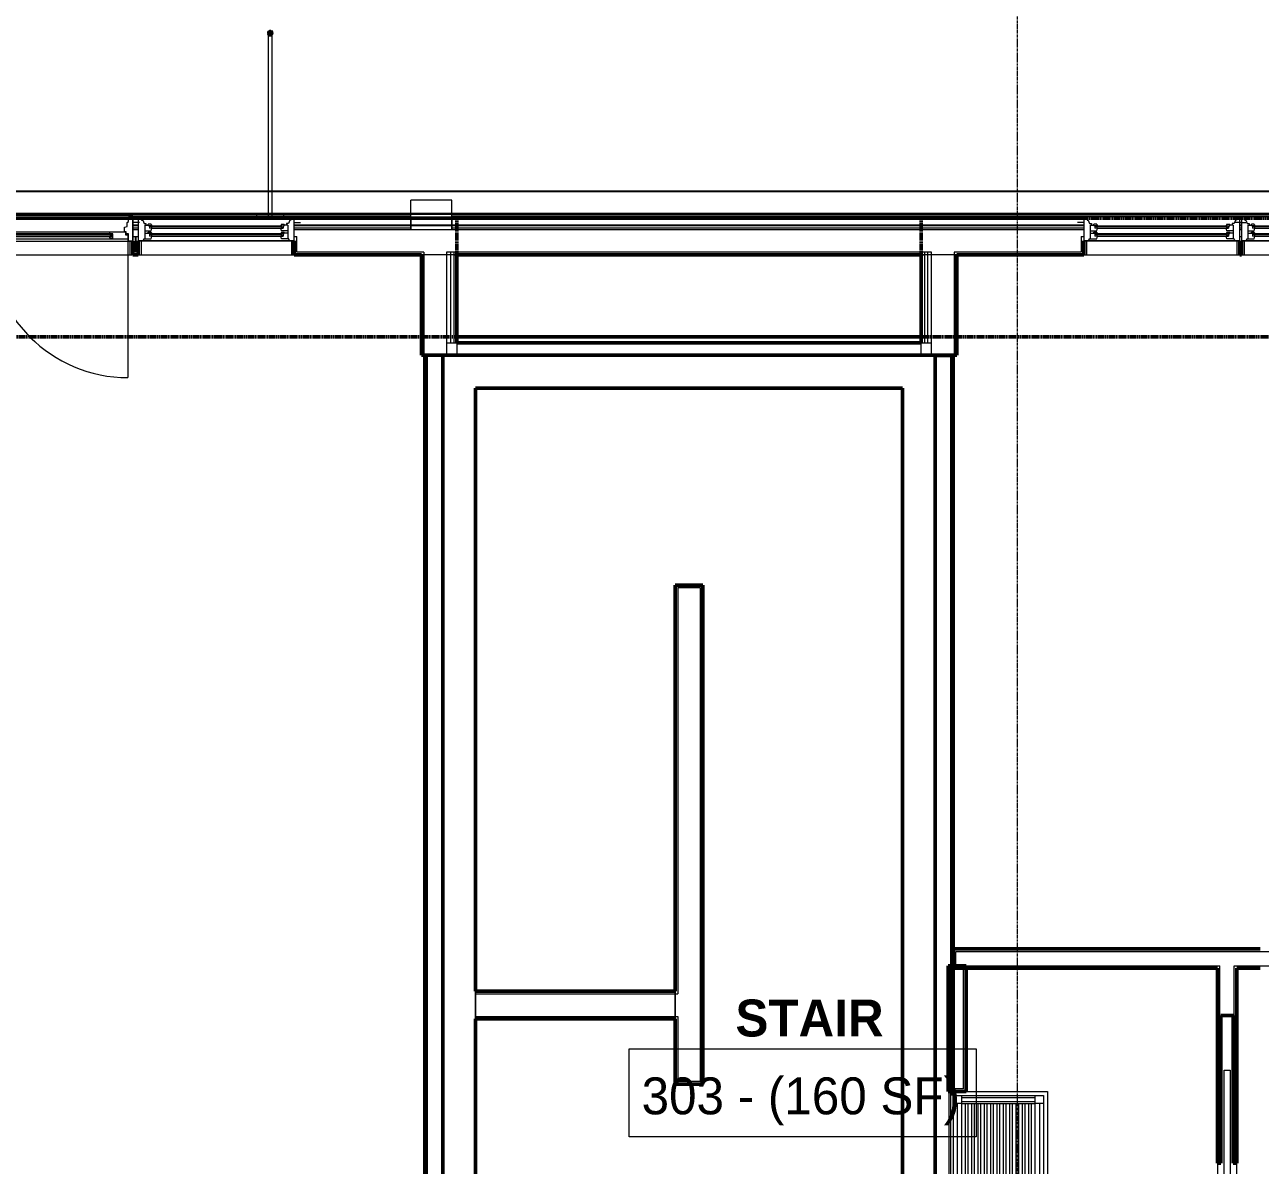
# Model space of a CAD drawing. Header units: inches. Extents: x -4218 to -1830, y 9767 to 12426.
# Drawn here: x -2742.2 to -2441.1, y 11887.8 to 12165.8 of the extents above; entities that cross this region are included whole.
import ezdxf

# ---------------------------------------------------------------- set-up
doc = ezdxf.new("R2010")
doc.units = ezdxf.units.IN
doc.header["$MEASUREMENT"] = 0
doc.linetypes.add('Dash 1_16_', pattern=[0.125, 0.0625, -0.0625])
doc.linetypes.add('Grid Line 1_2_', pattern=[0.875, 0.5, -0.125, 0.125, -0.125])
for name, color, linetype, lineweight in [('0-1', 7, 'Continuous', 5), ('0-2', 10, 'Continuous', 9), ('A-AREA-IDEN', 2, 'Continuous', 9), ('A-DOOR-2', 50, 'Continuous', 20), ('A-DOOR-5', 31, 'Continuous', 9), ('A-DOOR-6', 31, 'Continuous', 20), ('A-DOOR-FRAM', 31, 'Continuous', 9), ('A-DOOR-FRAM-4', 31, 'Continuous', 20), ('A-DOOR-GLAZ', 31, 'Continuous', 9), ('A-GENM', 5, 'Continuous', 9), ('A-GLAZ-1', 151, 'Continuous', 9), ('A-GLAZ-2', 151, 'Continuous', 20), ('A-WALL', 113, 'Continuous', 13), ('A-WALL-1', 7, 'Continuous', 50), ('A-WALL-2', 250, 'Continuous', 13), ('A-WALL-3', 10, 'Continuous', 9), ('A-WALL-4', 252, 'Continuous', 9), ('A-WALL-5', 253, 'Continuous', 9), ('A-WALL-6', 254, 'Continuous', 9), ('A-WALL-7', 113, 'Continuous', 9), ('A-WALL-8', 113, 'Continuous', 50), ('C-PROP-LINE-1', 91, 'Dash 1_16_', 50), ('I-WALL-1', 7, 'Continuous', 50), ('I-WALL-3', 252, 'Continuous', 9), ('I-WALL-4', 253, 'Continuous', 9), ('Q-CASE-1', 253, 'Continuous', 9), ('Q-CASE-2', 252, 'Continuous', 9), ('Q-CASE-3', 10, 'Continuous', 9), ('S-GRID-1', 1, 'Grid Line 1_2_', 9)]:
    doc.layers.add(name, color=color, linetype=linetype, lineweight=lineweight)
doc.styles.add('Century Gothic', font='ufonts.com_century-gothic.ttf', dxfattribs={"height": 9})
doc.styles.add('Century Gothic_B', font='GOTHICB.TTF', dxfattribs={"height": 9})

# ---------------------------------------------------------------- blocks, each defined once
blk = doc.blocks.new('POCKET - FLUSH - 2-10 x 6-8-2882530-BACKGROUND - RCP - 3RD FLOOR')
at = {"layer": 'A-DOOR-2'}
for p, q in [((-39.67, -0.75), (-39.67, 0.75)), ((-39.67, 0.75), (-5.67, 0.75)), ((-5.67, 0.75), (-5.67, -0.75)), ((-5.67, -0.75), (-39.67, -0.75))]:
    blk.add_line(p, q, dxfattribs=at)
blk = doc.blocks.new('Bath Vanity - Bath Vanity 72_-2551085-BACKGROUND - RCP - 3RD FLOOR')
at = {"layer": 'Q-CASE-1'}
blk.add_line((36.74, 0), (36.74, -1), dxfattribs=at)
at = {"layer": 'Q-CASE-2'}
for p, q in [((-35.26, -1), (-35.26, 0)), ((-35.26, 0), (36.74, 0)), ((36.74, -1), (36.74, -4.13))]:
    blk.add_line(p, q, dxfattribs=at)
at = {"layer": 'Q-CASE-3'}
for p, q in [((-35.26, -24), (-35.26, -1)), ((-34.26, -3), (-34.26, -1)), ((-34.26, -1), (-32.26, -1)), ((-34.26, -3), (-34.26, -21)), ((-32.26, -3), (-34.26, -3)), ((-33.76, -3), (-33.76, -21)), ((-32.76, -3), (-32.76, -21)), ((33.74, -1), (-32.26, -1)), ((-32.26, -1), (-32.26, -3)), ((33.74, -2), (-32.26, -2)), ((33.74, -3), (-32.26, -3)), ((-32.26, -3), (-32.26, -21)), ((33.74, -3), (33.74, -1)), ((33.74, -1), (35.74, -1)), ((33.74, -3), (33.74, -21)), ((35.74, -3), (33.74, -3)), ((34.24, -3), (34.24, -21)), ((35.24, -3), (35.24, -21)), ((35.74, -1), (35.74, -3)), ((35.74, -3), (35.74, -21)), ((-32.26, -4), (33.74, -4)), ((33.74, -4.55), (-32.26, -4.55)), ((-32.26, -5.55), (33.74, -5.55)), ((36.74, -4.13), (36.74, -24)), ((33.74, -6.09), (-32.26, -6.09)), ((-32.26, -7.09), (33.74, -7.09)), ((33.74, -7.64), (-32.26, -7.64)), ((-32.26, -8.64), (33.74, -8.64)), ((33.74, -9.18), (-32.26, -9.18)), ((-32.26, -10.18), (33.74, -10.18)), ((33.74, -10.73), (-32.26, -10.73)), ((-32.26, -11.73), (33.74, -11.73)), ((33.74, -12.27), (-32.26, -12.27)), ((-32.26, -13.27), (33.74, -13.27)), ((33.74, -13.82), (-32.26, -13.82)), ((-32.26, -14.82), (33.74, -14.82)), ((33.74, -15.36), (-32.26, -15.36)), ((-32.26, -16.36), (33.74, -16.36)), ((33.74, -16.91), (-32.26, -16.91)), ((-32.26, -17.91), (33.74, -17.91)), ((-34.26, -23), (-34.26, -21)), ((-34.26, -21), (-32.26, -21)), ((33.74, -18.45), (-32.26, -18.45)), ((-32.26, -19.45), (33.74, -19.45)), ((33.74, -20), (-32.26, -20)), ((-32.26, -21), (33.74, -21)), ((-32.26, -21), (-32.26, -23)), ((33.74, -23), (33.74, -21)), ((33.74, -21), (35.74, -21)), ((35.74, -21), (35.74, -23)), ((36.74, -24), (-35.26, -24)), ((-32.26, -23), (-34.26, -23)), ((33.74, -22), (-32.26, -22)), ((33.74, -23), (-32.26, -23)), ((35.74, -23), (33.74, -23))]:
    blk.add_line(p, q, dxfattribs=at)
blk = doc.blocks.new('CTR - 1st Phase - Unit Layouts_rvt-1-BACKGROUND - RCP - 3RD FLOOR')
at = {"layer": 'A-WALL-1'}
for p, q in [((-2515.95, 11939.9), (-2515.95, 11940.52)), ((-2515.95, 11940.52), (-2508.87, 11940.52)), ((-2515.95, 11936.4), (-2515.95, 11939.9)), ((-2508.87, 11940.52), (-2441.12, 11940.52)), ((-2517.2, 11905.77), (-2517.2, 11936.4)), ((-2517.2, 11936.4), (-2516.95, 11936.4)), ((-2516.95, 11936.4), (-2513.45, 11936.4)), ((-2515.95, 11935.77), (-2515.95, 11936.4)), ((-2508.87, 11935.77), (-2515.95, 11935.77)), ((-2513.45, 11936.4), (-2512.82, 11936.4)), ((-2512.82, 11936.4), (-2512.82, 11905.77)), ((-2451.57, 11935.77), (-2508.87, 11935.77)), ((-2451.57, 11888.26), (-2451.57, 11935.77)), ((-2446.82, 11935.77), (-2446.82, 11888.26)), ((-2441.12, 11935.77), (-2446.82, 11935.77)), ((-2447.7, 11924.26), (-2450.7, 11924.26)), ((-2450.7, 11924.26), (-2450.7, 11888.26)), ((-2447.7, 11888.26), (-2447.7, 11924.26)), ((-2516.95, 11905.77), (-2517.2, 11905.77)), ((-2513.45, 11905.77), (-2516.95, 11905.77)), ((-2512.82, 11905.77), (-2513.45, 11905.77)), ((-2450.7, 11888.26), (-2451.57, 11888.26)), ((-2446.82, 11888.26), (-2447.7, 11888.26))]:
    blk.add_line(p, q, dxfattribs=at)
at = {"layer": 'A-WALL-2'}
for p, q in [((-2515.32, 11936.4), (-2515.32, 11939.9)), ((-2515.32, 11939.9), (-2508.87, 11939.9)), ((-2508.87, 11939.9), (-2438.12, 11939.9)), ((-2516.95, 11936.4), (-2516.95, 11935.77)), ((-2516.95, 11935.77), (-2516.95, 11936.4)), ((-2516.95, 11935.77), (-2513.45, 11935.77)), ((-2516.95, 11906.4), (-2516.95, 11935.77)), ((-2515.32, 11936.4), (-2508.87, 11936.4)), ((-2513.45, 11906.4), (-2513.45, 11935.77)), ((-2508.87, 11936.4), (-2450.95, 11936.4)), ((-2450.95, 11935.77), (-2450.95, 11936.4)), ((-2450.95, 11888.26), (-2450.95, 11935.77)), ((-2447.45, 11935.77), (-2447.45, 11936.4)), ((-2447.45, 11936.4), (-2438.12, 11936.4)), ((-2447.45, 11888.26), (-2447.45, 11935.77)), ((-2516.95, 11906.4), (-2516.95, 11905.77)), ((-2513.45, 11906.4), (-2516.95, 11906.4)), ((-2516.95, 11905.77), (-2516.95, 11906.4))]:
    blk.add_line(p, q, dxfattribs=at)
at = {"layer": 'A-WALL-3'}
for p, q in [((-2451.57, 11888.26), (-2451.57, 11854.26)), ((-2446.82, 11854.26), (-2446.82, 11888.26))]:
    blk.add_line(p, q, dxfattribs=at)
at = {"layer": 'A-WALL-4'}
for p, q in [((-2450.7, 11924.26), (-2447.7, 11924.26)), ((-2450.7, 11888.26), (-2450.7, 11924.26)), ((-2447.7, 11924.26), (-2447.7, 11888.26)), ((-2451.57, 11888.26), (-2450.7, 11888.26)), ((-2447.7, 11888.26), (-2446.82, 11888.26))]:
    blk.add_line(p, q, dxfattribs=at)
at = {"layer": '0-2'}
for name, p, rotation in [('POCKET - FLUSH - 2-10 x 6-8-2882530-BACKGROUND - RCP - 3RD FLOOR', (-2449.2, 11871.26), 269.9999999999882), ('Bath Vanity - Bath Vanity 72_-2551085-BACKGROUND - RCP - 3RD FLOOR', (-2516.95, 11869.04), 90.0000000000076)]:
    blk.add_blockref(name, p, dxfattribs=dict(at, rotation=rotation))
blk = doc.blocks.new('CTR - 1st Phase - Common Walls_rvt-1-BACKGROUND - RCP - 3RD FLOOR')
at = {"layer": 'A-WALL-1'}
for p, q in [((-2644.7, 11837.19), (-2644.7, 12085.19)), ((-2644.7, 12085.19), (-2640.32, 12085.19)), ((-2640.32, 12085.19), (-2640.32, 11837.19)), ((-2520.32, 11837.19), (-2520.32, 12085.15)), ((-2520.32, 12085.15), (-2515.95, 12085.15)), ((-2515.95, 12085.15), (-2515.95, 11904.77))]:
    blk.add_line(p, q, dxfattribs=at)
at = {"layer": 'A-WALL-2'}
for p, q in [((-2644.07, 11837.19), (-2644.07, 12085.19)), ((-2640.57, 11837.19), (-2640.57, 12085.19)), ((-2520.07, 12085.15), (-2520.07, 11837.19)), ((-2516.57, 12085.15), (-2516.57, 11837.19))]:
    blk.add_line(p, q, dxfattribs=at)
blk = doc.blocks.new('top of stairs parapet wall1 - top of stairs parapet wall-2378403-BACKGROUND - RCP - 3RD FLOOR')
at = {"layer": 'Q-CASE-1'}
for p, q in [((-2632.32, 10161.84), (-2632.32, 10168.59)), ((-2583.7, 10168.59), (-2583.7, 10161.84))]:
    blk.add_line(p, q, dxfattribs=at)
at = {"layer": 'Q-CASE-2'}
for p, q in [((-2632.32, 10168.59), (-2583.7, 10168.59)), ((-2583.7, 10161.84), (-2632.32, 10161.84))]:
    blk.add_line(p, q, dxfattribs=at)
blk = doc.blocks.new('CTR - 1st Phase -Stairs _ Elevators_rvt-1-BACKGROUND - RCP - 3RD FLOOR')
at = {"layer": 'A-WALL-1'}
for p, q in [((-2640.32, 11845.19), (-2640.32, 12085.19)), ((-2640.32, 12085.19), (-2632.32, 12085.19)), ((-2632.32, 12085.19), (-2520.32, 12085.19)), ((-2520.32, 12085.19), (-2520.32, 12077.19)), ((-2528.32, 12077.19), (-2632.32, 12077.19)), ((-2632.32, 12077.19), (-2632.32, 11930.19)), ((-2528.32, 11845.19), (-2528.32, 12077.19)), ((-2520.32, 12077.19), (-2520.32, 11845.19)), ((-2632.32, 11923.44), (-2632.32, 11845.19))]:
    blk.add_line(p, q, dxfattribs=at)
at = {"layer": 'A-WALL-2'}
for p, q in [((-2583.07, 12028.56), (-2583.07, 11929.56)), ((-2583.07, 12028.56), (-2577.57, 12028.56)), ((-2577.57, 12028.56), (-2577.57, 11908.19)), ((-2632.32, 11929.56), (-2632.32, 11930.19)), ((-2632.32, 11924.06), (-2632.32, 11929.56)), ((-2632.32, 11929.56), (-2583.7, 11929.56)), ((-2583.7, 11929.56), (-2583.07, 11929.56)), ((-2632.32, 11923.44), (-2632.32, 11924.06)), ((-2632.32, 11924.06), (-2583.7, 11924.06)), ((-2583.7, 11924.06), (-2583.07, 11924.06)), ((-2583.07, 11924.06), (-2583.07, 11908.19)), ((-2577.57, 11908.19), (-2583.07, 11908.19))]:
    blk.add_line(p, q, dxfattribs=at)
at = {"layer": 'A-WALL-4'}
for p, q in [((-2528.32, 12077.19), (-2632.32, 12077.19)), ((-2632.32, 12077.19), (-2632.32, 12053.19)), ((-2528.32, 11845.19), (-2528.32, 12077.19)), ((-2632.32, 11997.19), (-2632.32, 11930.19)), ((-2632.32, 11923.44), (-2632.32, 11845.19))]:
    blk.add_line(p, q, dxfattribs=at)
at = {"layer": 'A-WALL-5'}
for p, q in [((-2640.32, 11845.19), (-2640.32, 12085.19)), ((-2632.32, 12085.19), (-2640.32, 12085.19)), ((-2632.32, 12085.19), (-2520.32, 12085.19)), ((-2520.32, 12085.15), (-2520.32, 12077.19)), ((-2520.32, 12077.19), (-2520.32, 11845.19)), ((-2632.32, 12053.19), (-2632.32, 11997.19))]:
    blk.add_line(p, q, dxfattribs=at)
at = {"layer": 'A-WALL-6'}
blk.add_line((-2632.32, 11930.19), (-2632.32, 11923.44), dxfattribs=at)
at = {"layer": 'I-WALL-1'}
for p, q in [((-2583.7, 11930.19), (-2583.7, 12029.19)), ((-2583.7, 12029.19), (-2583.07, 12029.19)), ((-2583.07, 12029.19), (-2577.57, 12029.19)), ((-2577.57, 12029.19), (-2576.95, 12029.19)), ((-2576.95, 12029.19), (-2576.95, 11907.56)), ((-2632.32, 11930.19), (-2583.7, 11930.19)), ((-2583.7, 11923.44), (-2632.32, 11923.44)), ((-2583.7, 11907.56), (-2583.7, 11923.44)), ((-2583.07, 11907.56), (-2583.7, 11907.56)), ((-2577.57, 11907.56), (-2583.07, 11907.56)), ((-2576.95, 11907.56), (-2577.57, 11907.56))]:
    blk.add_line(p, q, dxfattribs=at)
at = {"layer": 'I-WALL-3'}
for p, q in [((-2632.32, 11930.19), (-2583.7, 11930.19)), ((-2583.7, 11923.44), (-2632.32, 11923.44))]:
    blk.add_line(p, q, dxfattribs=at)
at = {"layer": 'I-WALL-4'}
for p, q in [((-2632.32, 11930.19), (-2632.32, 11923.44)), ((-2583.7, 11923.44), (-2583.7, 11930.19))]:
    blk.add_line(p, q, dxfattribs=at)
at = {"layer": '0-2'}
blk.add_blockref('top of stairs parapet wall1 - top of stairs parapet wall-2378403-BACKGROUND - RCP - 3RD FLOOR', (0, 1761.6), dxfattribs=at)
blk = doc.blocks.new('Basic Wall _ EXT - FIBER CEMENT - LARGE - ___-2162455-BACKGROUND - RCP - 3RD FLOOR')
at = {"layer": 'A-WALL-7'}
for p, q in [((-2177.12, 12119.5), (-3861.63, 12119.5)), ((-2177.12, 12119.5), (-3861.63, 12119.5)), ((-2177.12, 12119.48), (-3861.62, 12119.48)), ((-2177.12, 12119.46), (-3861.6, 12119.46)), ((-2177.12, 12119.46), (-3861.6, 12119.46)), ((-2177.12, 12119.46), (-3861.59, 12119.46)), ((-3738.82, 12119.8), (-2067.55, 12119.8)), ((-2715.86, 12116.84), (-2714.54, 12116.84)), ((-2714.54, 12116.84), (-2715.86, 12116.84)), ((-2714.54, 12116.87), (-2715.83, 12116.87)), ((-2714.54, 12116.87), (-2715.83, 12116.87)), ((-2484.14, 12116.87), (-2676.51, 12116.87)), ((-2484.14, 12116.87), (-2676.51, 12116.87)), ((-2676.51, 12116.84), (-2484.14, 12116.84)), ((-2484.14, 12116.84), (-2676.51, 12116.84)), ((-2446.11, 12116.84), (-2445.74, 12116.84)), ((-2445.74, 12116.84), (-2446.11, 12116.84)), ((-2445.74, 12116.87), (-2446.1, 12116.87)), ((-2445.74, 12116.87), (-2446.1, 12116.87))]:
    blk.add_line(p, q, dxfattribs=at)
blk = doc.blocks.new('Basic Wall _ EXT - FIBER CEMENT - SMALL - ___-2145929-BACKGROUND - RCP - 3RD FLOOR')
at = {"layer": 'A-WALL-7'}
for p, q in [((-2682.76, 12125.15), (-2785.5, 12125.15)), ((-2682.76, 12125.15), (-2785.5, 12125.15)), ((-2785.5, 12125.07), (-2682.76, 12125.07)), ((-2682.76, 12125.07), (-2785.5, 12125.07)), ((-2682.65, 12125.15), (-2682.7, 12125.15)), ((-2682.65, 12125.15), (-2682.7, 12125.15)), ((-2682.7, 12125.07), (-2682.65, 12125.07)), ((-2682.65, 12125.07), (-2682.7, 12125.07)), ((-2682.57, 12125.15), (-2682.64, 12125.15)), ((-2682.57, 12125.15), (-2682.64, 12125.15)), ((-2682.64, 12125.07), (-2682.57, 12125.07)), ((-2682.57, 12125.07), (-2682.64, 12125.07)), ((-2682.48, 12125.15), (-2682.56, 12125.15)), ((-2682.48, 12125.15), (-2682.56, 12125.15)), ((-2682.56, 12125.07), (-2682.48, 12125.07)), ((-2682.48, 12125.07), (-2682.56, 12125.07)), ((-2682.39, 12125.15), (-2682.47, 12125.15)), ((-2682.39, 12125.15), (-2682.47, 12125.15)), ((-2682.47, 12125.07), (-2682.39, 12125.07)), ((-2682.39, 12125.07), (-2682.47, 12125.07)), ((-2682.29, 12125.15), (-2682.37, 12125.15)), ((-2682.29, 12125.15), (-2682.37, 12125.15)), ((-2682.37, 12125.07), (-2682.29, 12125.07)), ((-2682.29, 12125.07), (-2682.37, 12125.07)), ((-2682.2, 12125.15), (-2682.28, 12125.15)), ((-2682.2, 12125.15), (-2682.28, 12125.15)), ((-2682.28, 12125.07), (-2682.2, 12125.07)), ((-2682.2, 12125.07), (-2682.28, 12125.07)), ((-2682.13, 12125.15), (-2682.19, 12125.15)), ((-2682.13, 12125.15), (-2682.19, 12125.15)), ((-2682.19, 12125.07), (-2682.13, 12125.07)), ((-2682.13, 12125.07), (-2682.19, 12125.07)), ((-2682.06, 12125.15), (-2682.11, 12125.15)), ((-2682.06, 12125.15), (-2682.11, 12125.15)), ((-2682.11, 12125.07), (-2682.06, 12125.07)), ((-2682.06, 12125.07), (-2682.11, 12125.07)), ((-2061.36, 12125.15), (-2682.01, 12125.15)), ((-2061.36, 12125.15), (-2682.01, 12125.15)), ((-2682.01, 12125.07), (-2061.44, 12125.07)), ((-2061.44, 12125.07), (-2682.01, 12125.07)), ((-2685.63, 12119.12), (-2715.86, 12119.12)), ((-2685.63, 12119.05), (-2715.86, 12119.05)), ((-2714.54, 12118.59), (-2715.86, 12118.59)), ((-2714.54, 12118.59), (-2715.86, 12118.59)), ((-2714.54, 12118.59), (-2715.86, 12118.59)), ((-2685.54, 12119.12), (-2685.63, 12119.12)), ((-2685.54, 12119.05), (-2685.63, 12119.05)), ((-2682.76, 12119.12), (-2685.52, 12119.12)), ((-2682.76, 12119.05), (-2685.52, 12119.05)), ((-2682.65, 12119.12), (-2682.71, 12119.12)), ((-2682.65, 12119.05), (-2682.71, 12119.05)), ((-2682.57, 12119.12), (-2682.65, 12119.12)), ((-2682.57, 12119.05), (-2682.65, 12119.05)), ((-2682.51, 12119.12), (-2682.57, 12119.12)), ((-2682.48, 12119.05), (-2682.53, 12119.05)), ((-2682.38, 12119.12), (-2682.48, 12119.12)), ((-2682.38, 12119.05), (-2682.48, 12119.05)), ((-2682.29, 12119.12), (-2682.38, 12119.12)), ((-2682.29, 12119.05), (-2682.38, 12119.05)), ((-2682.2, 12119.12), (-2682.28, 12119.12)), ((-2682.2, 12119.05), (-2682.28, 12119.05)), ((-2682.12, 12119.12), (-2682.19, 12119.12)), ((-2682.12, 12119.05), (-2682.19, 12119.05)), ((-2682.06, 12119.12), (-2682.12, 12119.12)), ((-2682.06, 12119.05), (-2682.12, 12119.05)), ((-2679.24, 12119.12), (-2682.01, 12119.12)), ((-2679.24, 12119.05), (-2682.01, 12119.05)), ((-2679.13, 12119.12), (-2679.23, 12119.12)), ((-2679.13, 12119.05), (-2679.22, 12119.05)), ((-2648.11, 12119.12), (-2679.13, 12119.12)), ((-2648.11, 12119.05), (-2679.13, 12119.05)), ((-2648.11, 12118.59), (-2676.51, 12118.59)), ((-2648.11, 12118.59), (-2676.51, 12118.59)), ((-2648.11, 12118.59), (-2676.51, 12118.59)), ((-2379.31, 12119.12), (-2638.11, 12119.12)), ((-2379.31, 12119.05), (-2638.11, 12119.05)), ((-2484.14, 12118.59), (-2638.11, 12118.59)), ((-2484.14, 12118.59), (-2638.11, 12118.59)), ((-2484.14, 12118.59), (-2638.11, 12118.59)), ((-2445.74, 12118.59), (-2446.11, 12118.59)), ((-2445.74, 12118.59), (-2446.11, 12118.59)), ((-2445.74, 12118.59), (-2446.11, 12118.59)), ((-2714.54, 12116.17), (-2715.86, 12116.17)), ((-2714.54, 12116.17), (-2715.86, 12116.17)), ((-2648.11, 12116.17), (-2676.51, 12116.17)), ((-2648.11, 12116.17), (-2676.51, 12116.17)), ((-2546.98, 12116.17), (-2638.11, 12116.17)), ((-2546.98, 12116.17), (-2638.11, 12116.17)), ((-2484.14, 12116.17), (-2546.94, 12116.17)), ((-2484.14, 12116.17), (-2546.94, 12116.17)), ((-2445.74, 12116.17), (-2446.11, 12116.17)), ((-2445.74, 12116.17), (-2446.11, 12116.17))]:
    blk.add_line(p, q, dxfattribs=at)
blk = doc.blocks.new('Door-Inswing-Andersen-400_Series-Single - 3_ 0-1_8_ x 6_ 7-1_2_ - 3rd floor-2895869-BACKGROUND - RCP - 3RD FLOOR')
at = {"layer": 'A-DOOR-5'}
blk.add_line((16.87, -0.66), (16.87, -34.41), dxfattribs=at)
blk.add_arc((16.87, -0.66), 33.75, 180, 270, dxfattribs=at)
at = {"layer": 'A-DOOR-6'}
for p, q in [((-16.26, 0.42), (-16.87, 0.41)), ((-16.87, 0.41), (-16.87, -0.66)), ((-16.26, 1.06), (-16.26, 0.42)), ((-16.26, 1.06), (-12.44, 1.06)), ((-13.19, 0.66), (-12.44, 0.66)), ((-13.19, -0.66), (-13.19, 0.66)), ((-12.44, 0.75), (-12.47, 1.06)), ((12.44, 1.06), (-12.44, 1.06)), ((-12.44, 0.66), (-12.44, 0.75)), ((16.26, 1.06), (12.44, 1.06)), ((12.44, 0.75), (12.47, 1.06)), ((12.44, 0.66), (12.44, 0.75)), ((13.19, 0.66), (12.44, 0.66)), ((13.19, -0.66), (13.19, 0.66)), ((16.26, 1.06), (16.26, 0.42)), ((16.26, 0.42), (16.87, 0.41)), ((16.87, 0.41), (16.87, -0.66)), ((-16.87, -0.66), (-12.44, -0.66)), ((-12.44, -0.09), (-13.19, -0.09)), ((-13.19, -0.59), (-12.67, -0.59)), ((-13.19, -0.66), (-13.19, -0.59)), ((-12.67, -0.59), (-12.47, -0.34)), ((-12.47, -0.34), (-12.44, -0.16)), ((-12.44, -0.16), (-12.44, -0.09)), ((12.44, -0.66), (-12.44, -0.66)), ((12.44, -0.09), (13.19, -0.09)), ((12.44, -0.16), (12.44, -0.09)), ((12.47, -0.34), (12.44, -0.16)), ((16.87, -0.66), (12.44, -0.66)), ((12.67, -0.59), (12.47, -0.34)), ((13.19, -0.59), (12.67, -0.59)), ((13.19, -0.66), (13.19, -0.59))]:
    blk.add_line(p, q, dxfattribs=at)
at = {"layer": 'A-DOOR-FRAM'}
for p, q in [((-17.31, -1.13), (-17.94, -1.13)), ((-17.94, -1.13), (-17.94, -4.44)), ((-17.31, -4.44), (-17.31, -1.13)), ((17.94, -1.13), (17.31, -1.13)), ((17.31, -1.13), (17.31, -4.44)), ((17.94, -4.44), (17.94, -1.13)), ((-17.94, -4.44), (-17.31, -4.44)), ((17.31, -4.44), (17.94, -4.44))]:
    blk.add_line(p, q, dxfattribs=at)
at = {"layer": 'A-DOOR-FRAM-4'}
for p, q in [((-19.69, 3.44), (-18.06, 3.44)), ((18.06, 5.09), (-18.06, 5.09)), ((-18.06, 5.09), (-18.06, -1.13)), ((-18.06, 4.75), (-18.06, -1.13)), ((-18.06, 4.75), (-17.03, 4.75)), ((-17.03, 3.63), (-17.03, 4.75)), ((-16.69, 3.39), (-17.03, 3.63)), ((-16.69, 2.39), (-16.69, 3.39)), ((16.69, 3.39), (17.03, 3.63)), ((16.69, 2.39), (16.69, 3.39)), ((17.03, 3.63), (17.03, 4.75)), ((18.06, 4.75), (17.03, 4.75)), ((18.06, -1.13), (18.06, 5.09)), ((18.06, 4.75), (18.06, -1.13)), ((19.69, 3.44), (18.06, 3.44)), ((-17.03, 0.66), (-16.45, 0.66)), ((-17.03, -1.13), (-17.03, 0.66)), ((-16, 2.23), (-16.69, 2.39)), ((-16.45, 0.66), (-16.45, 1.09)), ((-16.45, 1.09), (-16, 1.09)), ((-16, 1.09), (-16, 2.23)), ((16, 2.23), (16.69, 2.39)), ((16, 1.09), (16, 2.23)), ((16.45, 1.09), (16, 1.09)), ((16.45, 0.66), (16.45, 1.09)), ((17.03, 0.66), (16.45, 0.66)), ((17.03, -1.13), (17.03, 0.66)), ((-17.69, -1.13), (-18.06, -1.13)), ((-18.06, -1.13), (18.06, -1.13)), ((-18.06, -1.13), (-17.03, -1.13)), ((18.06, -1.13), (17.03, -1.13))]:
    blk.add_line(p, q, dxfattribs=at)
at = {"layer": 'A-DOOR-GLAZ'}
for p, q in [((-12.44, 0.5), (-13.19, 0.5)), ((-13.19, 0.06), (-12.44, 0.06)), ((-12.98, 0.5), (-12.98, 0.06)), ((12.44, 0.66), (-12.44, 0.66)), ((12.44, 0.5), (-12.44, 0.5)), ((12.44, 0.06), (-12.44, 0.06)), ((12.44, 0.5), (13.19, 0.5)), ((13.19, 0.06), (12.44, 0.06)), ((12.98, 0.5), (12.98, 0.06)), ((12.44, -0.09), (-12.44, -0.09))]:
    blk.add_line(p, q, dxfattribs=at)
blk = doc.blocks.new('Window-Double_Hung-Andersen-400_Series-Tilt_Wash - DOUBLE HUNG - COTTAGE - 3RD FLOOR-2888224-BACKGROUND - RCP - 3RD FLOOR')
at = {"layer": 'A-GLAZ-1'}
for p, q in [((-16.29, 2.5), (-15.7, 2.5)), ((-16.29, 2.12), (-15.7, 2.12)), ((-16.29, 0.56), (-15.7, 0.56)), ((-16.29, 0.19), (-15.7, 0.19)), ((-15.82, 2.5), (-15.82, 2.12)), ((-15.82, 0.56), (-15.82, 0.19)), ((-15.7, 2.62), (15.7, 2.62)), ((-15.7, 2.5), (15.7, 2.5)), ((-15.7, 2.12), (15.7, 2.12)), ((-15.7, 2), (15.7, 2)), ((-15.7, 0.69), (15.7, 0.69)), ((-15.7, 0.56), (15.7, 0.56)), ((-15.7, 0.19), (15.7, 0.19)), ((-15.7, 0.06), (15.7, 0.06)), ((16.29, 2.5), (15.7, 2.5)), ((16.29, 2.12), (15.7, 2.12)), ((16.29, 0.56), (15.7, 0.56)), ((16.29, 0.19), (15.7, 0.19)), ((15.82, 2.5), (15.82, 2.12)), ((15.82, 0.56), (15.82, 0.19)), ((-19.01, -2.44), (-19.01, -3.94)), ((-19.01, -2.44), (-18.95, -2.44)), ((18.95, -1.06), (-18.95, -1.06)), ((-18.95, -1.06), (-18.95, -4.44)), ((-18.32, -1.06), (-18.32, -4.44)), ((18.32, -1.06), (18.32, -4.44)), ((18.95, -4.44), (18.95, -1.06)), ((18.95, -2.44), (19.01, -2.44)), ((19.01, -3.94), (19.01, -2.44)), ((-19.01, -3.94), (-18.95, -3.94)), ((-18.95, -4.44), (18.95, -4.44)), ((18.95, -3.94), (19.01, -3.94))]:
    blk.add_line(p, q, dxfattribs=at)
at = {"layer": 'A-GLAZ-2'}
for p, q in [((-19.01, 3.44), (-20.51, 3.44)), ((19.01, 4.81), (-19.01, 4.81)), ((-19.01, 4.81), (-19.01, -1.06)), ((-18.2, 4.81), (-18.2, 4)), ((-18.2, 4), (-17.92, 4)), ((-17.92, 4), (-17.61, 3.19)), ((-17.61, 3.19), (-17.14, 3.19)), ((-17.14, 3.19), (-17.14, 2.75)), ((17.14, 3.19), (17.14, 2.75)), ((17.61, 3.19), (17.14, 3.19)), ((17.92, 4), (17.61, 3.19)), ((18.2, 4), (17.92, 4)), ((18.2, 4.81), (18.2, 4)), ((19.01, -1.06), (19.01, 4.81)), ((19.01, 3.44), (20.51, 3.44)), ((-17.42, 2.75), (-16.57, 2.75)), ((-17.42, 2.75), (-17.42, -0.56)), ((-17.42, 1.37), (-15.86, 1.37)), ((-17.42, 0.81), (-16.57, 0.81)), ((-15.86, 2.97), (-16.57, 2.97)), ((-16.57, 2.62), (-16.57, 2.97)), ((-15.7, 2.62), (-16.57, 2.62)), ((-15.86, 1.03), (-16.57, 1.03)), ((-16.57, 0.69), (-16.57, 1.03)), ((-15.7, 0.69), (-16.57, 0.69)), ((-16.29, 2.62), (-16.29, 2)), ((-15.7, 2), (-16.29, 2)), ((-16.29, 0.69), (-16.29, 0.06)), ((-15.7, 0.06), (-16.29, 0.06)), ((-15.86, 2.97), (-15.7, 2.62)), ((-15.86, 1.37), (-15.7, 2)), ((-15.86, 1.03), (-15.7, 0.69)), ((-15.86, -0.56), (-15.7, 0.06)), ((15.86, 2.97), (15.7, 2.62)), ((15.7, 2.62), (16.57, 2.62)), ((15.7, 2), (16.29, 2)), ((15.86, 1.37), (15.7, 2)), ((15.86, 1.03), (15.7, 0.69)), ((15.7, 0.69), (16.57, 0.69)), ((15.7, 0.06), (16.29, 0.06)), ((15.86, -0.56), (15.7, 0.06)), ((15.86, 2.97), (16.57, 2.97)), ((17.42, 1.37), (15.86, 1.37)), ((15.86, 1.03), (16.57, 1.03)), ((16.29, 2.62), (16.29, 2)), ((16.29, 0.69), (16.29, 0.06)), ((16.57, 2.62), (16.57, 2.97)), ((17.42, 2.75), (16.57, 2.75)), ((16.57, 0.69), (16.57, 1.03)), ((17.42, 0.81), (16.57, 0.81)), ((17.42, 2.75), (17.42, -0.56)), ((-19.01, -1.06), (19.01, -1.06)), ((-17.67, -0.78), (-18, -1.06)), ((-17.67, -0.78), (-17.67, -0.56)), ((-17.67, -0.56), (-15.86, -0.56)), ((17.67, -0.56), (15.86, -0.56)), ((17.67, -0.78), (17.67, -0.56)), ((17.67, -0.78), (18, -1.06))]:
    blk.add_line(p, q, dxfattribs=at)
blk = doc.blocks.new('Window-Double_Hung-Andersen-400_Series-Tilt_Wash - DOUBLE HUNG - COTTAGE - 3RD FLOOR-V100-BACKGROUND - RCP - 3RD FLOOR')
at = {"layer": 'A-GLAZ-1'}
for p, q in [((-16.29, 2.5), (-15.7, 2.5)), ((-16.29, 2.12), (-15.7, 2.12)), ((-16.29, 0.56), (-15.7, 0.56)), ((-16.29, 0.19), (-15.7, 0.19)), ((-15.82, 2.5), (-15.82, 2.12)), ((-15.82, 0.56), (-15.82, 0.19)), ((-15.7, 2.62), (15.7, 2.62)), ((-15.7, 2.5), (15.7, 2.5)), ((-15.7, 2.12), (15.7, 2.12)), ((-15.7, 2), (15.7, 2)), ((-15.7, 0.69), (15.7, 0.69)), ((-15.7, 0.56), (15.7, 0.56)), ((-15.7, 0.19), (15.7, 0.19)), ((-15.7, 0.06), (15.7, 0.06)), ((16.29, 2.5), (15.7, 2.5)), ((16.29, 2.12), (15.7, 2.12)), ((16.29, 0.56), (15.7, 0.56)), ((16.29, 0.19), (15.7, 0.19)), ((15.82, 2.5), (15.82, 2.12)), ((15.82, 0.56), (15.82, 0.19)), ((-19.01, -2.44), (-19.01, -3.94)), ((-19.01, -2.44), (-18.95, -2.44)), ((18.95, -1.06), (-18.95, -1.06)), ((-18.95, -1.06), (-18.95, -4.44)), ((-18.32, -1.06), (-18.32, -4.44)), ((18.32, -1.06), (18.32, -4.44)), ((18.95, -4.44), (18.95, -1.06)), ((18.95, -2.44), (19.01, -2.44)), ((19.01, -3.94), (19.01, -2.44)), ((-19.01, -3.94), (-18.95, -3.94)), ((-18.95, -4.44), (18.95, -4.44)), ((18.95, -3.94), (19.01, -3.94))]:
    blk.add_line(p, q, dxfattribs=at)
at = {"layer": 'A-GLAZ-2'}
for p, q in [((-19.01, 3.44), (-20.34, 3.44)), ((19.01, 4.81), (-19.01, 4.81)), ((-19.01, 4.81), (-19.01, -1.06)), ((-18.2, 4.81), (-18.2, 4)), ((-18.2, 4), (-17.92, 4)), ((-17.92, 4), (-17.61, 3.19)), ((-17.61, 3.19), (-17.14, 3.19)), ((-17.14, 3.19), (-17.14, 2.75)), ((17.14, 3.19), (17.14, 2.75)), ((17.61, 3.19), (17.14, 3.19)), ((17.92, 4), (17.61, 3.19)), ((18.2, 4), (17.92, 4)), ((18.2, 4.81), (18.2, 4)), ((19.01, -1.06), (19.01, 4.81)), ((19.01, 3.44), (20.51, 3.44)), ((-17.42, 2.75), (-16.57, 2.75)), ((-17.42, 2.75), (-17.42, -0.56)), ((-17.42, 1.37), (-15.86, 1.37)), ((-17.42, 0.81), (-16.57, 0.81)), ((-15.86, 2.97), (-16.57, 2.97)), ((-16.57, 2.62), (-16.57, 2.97)), ((-15.7, 2.62), (-16.57, 2.62)), ((-15.86, 1.03), (-16.57, 1.03)), ((-16.57, 0.69), (-16.57, 1.03)), ((-15.7, 0.69), (-16.57, 0.69)), ((-16.29, 2.62), (-16.29, 2)), ((-15.7, 2), (-16.29, 2)), ((-16.29, 0.69), (-16.29, 0.06)), ((-15.7, 0.06), (-16.29, 0.06)), ((-15.86, 2.97), (-15.7, 2.62)), ((-15.86, 1.37), (-15.7, 2)), ((-15.86, 1.03), (-15.7, 0.69)), ((-15.86, -0.56), (-15.7, 0.06)), ((15.86, 2.97), (15.7, 2.62)), ((15.7, 2.62), (16.57, 2.62)), ((15.7, 2), (16.29, 2)), ((15.86, 1.37), (15.7, 2)), ((15.86, 1.03), (15.7, 0.69)), ((15.7, 0.69), (16.57, 0.69)), ((15.7, 0.06), (16.29, 0.06)), ((15.86, -0.56), (15.7, 0.06)), ((15.86, 2.97), (16.57, 2.97)), ((17.42, 1.37), (15.86, 1.37)), ((15.86, 1.03), (16.57, 1.03)), ((16.29, 2.62), (16.29, 2)), ((16.29, 0.69), (16.29, 0.06)), ((16.57, 2.62), (16.57, 2.97)), ((17.42, 2.75), (16.57, 2.75)), ((16.57, 0.69), (16.57, 1.03)), ((17.42, 0.81), (16.57, 0.81)), ((17.42, 2.75), (17.42, -0.56)), ((-19.01, -1.06), (19.01, -1.06)), ((-17.67, -0.78), (-18, -1.06)), ((-17.67, -0.78), (-17.67, -0.56)), ((-17.67, -0.56), (-15.86, -0.56)), ((17.67, -0.56), (15.86, -0.56)), ((17.67, -0.78), (17.67, -0.56)), ((17.67, -0.78), (18, -1.06))]:
    blk.add_line(p, q, dxfattribs=at)
blk = doc.blocks.new('Family1 - SCUPPER-2621238-BACKGROUND - RCP - 3RD FLOOR')
at = {"layer": 'A-GENM'}
for p, q in [((-5, -1.69), (-5, -2.69)), ((-5, -2.69), (-5, -4.25)), ((5, -1.69), (5, -2.69)), ((5, -2.69), (5, -4.25)), ((-5, -4.26), (-5, -4.44)), ((-5, -4.44), (-5, -5.31)), ((-5, -5.31), (-5, -5.46)), ((-5, -5.62), (-5, -8.81)), ((5, -4.26), (5, -4.4)), ((5, -4.44), (5, -5.31)), ((5, -5.31), (5, -5.46)), ((5, -5.62), (5, -8.81)), ((-5, -8.81), (5, -8.81))]:
    blk.add_line(p, q, dxfattribs=at)
blk = doc.blocks.new('Walls 79 - Walls 1-2571266-BACKGROUND - RCP - 3RD FLOOR')
at = {"layer": 'A-WALL-7'}
for p, q in [((-2682.76, 12119.78), (-2682.76, 12163.69)), ((-2682.01, 12163.69), (-2682.01, 12119.78)), ((-2685.63, 12119.46), (-2685.63, 12119.58)), ((-2683.22, 12119.58), (-2685.63, 12119.58)), ((-2685.63, 12119.58), (-2683.22, 12119.58)), ((-2685.63, 12118.96), (-2685.63, 12119.46)), ((-2680.76, 12119.58), (-2683.22, 12119.58)), ((-2683.22, 12119.58), (-2682.76, 12119.58)), ((-2682.76, 12119.46), (-2682.76, 12119.58)), ((-2682.76, 12118.96), (-2682.76, 12119.46)), ((-2682.71, 12119.58), (-2682.65, 12119.58)), ((-2682.65, 12119.58), (-2682.57, 12119.58)), ((-2682.57, 12119.58), (-2682.48, 12119.58)), ((-2682.48, 12119.58), (-2682.38, 12119.58)), ((-2682.38, 12119.58), (-2682.29, 12119.58)), ((-2682.28, 12119.58), (-2682.19, 12119.58)), ((-2682.19, 12119.58), (-2682.12, 12119.58)), ((-2682.11, 12119.58), (-2682.06, 12119.58)), ((-2682.01, 12119.58), (-2682.01, 12119.46)), ((-2682.01, 12119.46), (-2682.01, 12118.96)), ((-2682, 12119.58), (-2679.13, 12119.58)), ((-2679.13, 12119.58), (-2680.76, 12119.58)), ((-2679.13, 12119.58), (-2679.13, 12119.46)), ((-2679.13, 12119.46), (-2679.13, 12118.96))]:
    blk.add_line(p, q, dxfattribs=at)
at = {"layer": 'A-WALL-8', "flags": 128}
for points in [[(-2682.76, 12163.69), (-2682.75, 12163.79), (-2682.71, 12163.89), (-2682.66, 12163.98), (-2682.6, 12164.05), (-2682.51, 12164.1), (-2682.43, 12164.12), (-2682.34, 12164.12), (-2682.25, 12164.1), (-2682.17, 12164.05), (-2682.1, 12163.98), (-2682.05, 12163.89), (-2682.02, 12163.79), (-2682.01, 12163.69)], [(-2682.01, 12163.69), (-2682.02, 12163.59), (-2682.05, 12163.49), (-2682.1, 12163.4), (-2682.17, 12163.34), (-2682.25, 12163.29), (-2682.34, 12163.26), (-2682.43, 12163.26), (-2682.51, 12163.29), (-2682.6, 12163.34), (-2682.66, 12163.4), (-2682.71, 12163.49), (-2682.75, 12163.59), (-2682.76, 12163.69)]]:
    blk.add_lwpolyline(points, dxfattribs=at)
blk = doc.blocks.new('Family - ___-2835860-BACKGROUND - RCP - 3RD FLOOR')
at = {"layer": 'C-PROP-LINE-1'}
for p, q in [((-2636.92, 12118.59), (-3860.72, 12118.59)), ((-2636.92, 12118.59), (-2636.92, 12089.69)), ((-2523.72, 12089.69), (-2523.72, 12118.59)), ((-2067.55, 12118.59), (-2523.72, 12118.59)), ((-2636.92, 12089.69), (-2523.72, 12089.69))]:
    blk.add_line(p, q, dxfattribs=at)
blk = doc.blocks.new('Family - ___-2835903-BACKGROUND - RCP - 3RD FLOOR')
at = {"layer": 'C-PROP-LINE-1'}
blk.add_line((-2096.45, 12089.69), (-3831.82, 12089.69), dxfattribs=at)
blk = doc.blocks.new('Family - ___-2835932-BACKGROUND - RCP - 3RD FLOOR')
at = {"layer": 'C-PROP-LINE-1'}
blk.add_line((-2067.55, 12118.59), (-3860.72, 12118.59), dxfattribs=at)

msp = doc.modelspace()

# ---------------------------------------------------------------- linework, layer by layer
at = {"layer": 'A-AREA-IDEN', "flags": 128}
msp.add_lwpolyline([(-2594.88, 11916.18), (-2510.38, 11916.18), (-2510.38, 11894.69), (-2594.88, 11894.69)], close=True, dxfattribs=at)
at = {"layer": 'A-WALL'}
for p, q in [((-2715.86, 12118.34), (-2714.54, 12118.34)), ((-2676.51, 12118.34), (-2484.14, 12118.34)), ((-2446.11, 12118.34), (-2445.74, 12118.34)), ((-2715.86, 12116.84), (-2714.54, 12116.84)), ((-2715.86, 12115.84), (-2714.54, 12115.84)), ((-2676.51, 12116.84), (-2484.14, 12116.84)), ((-2676.51, 12115.84), (-2484.14, 12115.84)), ((-2446.11, 12116.84), (-2445.74, 12116.84)), ((-2446.11, 12115.84), (-2445.74, 12115.84)), ((-2715.86, 12114.15), (-2715.24, 12114.15)), ((-2715.24, 12110.34), (-2715.24, 12114.15)), ((-2715.16, 12114.15), (-2714.54, 12114.15)), ((-2715.16, 12114.15), (-2715.16, 12110.34)), ((-2676.51, 12114.15), (-2675.89, 12114.15)), ((-2675.89, 12110.34), (-2675.89, 12114.15)), ((-2484.76, 12114.15), (-2484.76, 12110.34)), ((-2484.76, 12114.15), (-2484.14, 12114.15)), ((-2446.11, 12114.15), (-2445.74, 12114.15)), ((-2715.16, 12110.34), (-2715.24, 12110.34)), ((-2644.92, 12110.34), (-2675.89, 12110.34)), ((-2645.55, 12109.71), (-2644.92, 12109.71)), ((-2644.92, 12110.34), (-2644.92, 12085.19)), ((-2521.22, 12110.34), (-2639.42, 12110.34)), ((-2639.42, 12110.34), (-2639.42, 12085.19)), ((-2638.42, 12110.34), (-2638.42, 12088.19)), ((-2637.67, 12110.34), (-2637.67, 12088.19)), ((-2637.67, 12109.71), (-2636.92, 12109.71)), ((-2523.72, 12109.71), (-2522.97, 12109.71)), ((-2522.97, 12110.34), (-2522.97, 12088.19)), ((-2522.22, 12110.34), (-2522.22, 12088.19)), ((-2521.22, 12085.19), (-2521.22, 12110.34)), ((-2484.76, 12110.34), (-2515.72, 12110.34)), ((-2515.72, 12110.34), (-2515.72, 12085.19)), ((-2515.72, 12109.71), (-2515.1, 12109.71)), ((-2639.42, 12088.19), (-2636.92, 12088.19)), ((-2523.72, 12088.19), (-2521.22, 12088.19))]:
    msp.add_line(p, q, dxfattribs=at)
at = {"layer": 'A-WALL-7'}
for p, q in [((-2676.51, 12113.09), (-2676.51, 12118.59)), ((-2648.11, 12118.55), (-2648.11, 12118.41)), ((-2648.11, 12118.4), (-2648.11, 12115.84)), ((-2638.11, 12118.59), (-2638.11, 12118.41)), ((-2638.11, 12118.4), (-2638.11, 12115.84)), ((-2484.14, 12118.59), (-2484.14, 12113.09)), ((-2751.24, 12109.71), (-2716.61, 12109.71)), ((-2714.47, 12109.71), (-2715.99, 12109.71)), ((-2484.07, 12109.71), (-2676.57, 12109.71)), ((-2446.11, 12109.71), (-2446.17, 12109.71)), ((-2445.74, 12109.71), (-2445.67, 12109.71)), ((-2636.92, 12088.19), (-2636.92, 12085.19)), ((-2523.72, 12085.19), (-2523.72, 12088.19))]:
    msp.add_line(p, q, dxfattribs=at)
at = {"layer": 'A-WALL-8'}
for p, q in [((-2715.86, 12118.59), (-2714.54, 12118.59)), ((-2676.51, 12118.59), (-2484.14, 12118.59)), ((-2446.11, 12118.59), (-2445.74, 12118.59)), ((-2715.86, 12109.71), (-2715.86, 12113.03)), ((-2714.54, 12113.09), (-2714.54, 12109.71)), ((-2676.51, 12109.71), (-2676.51, 12113.09)), ((-2484.14, 12113.09), (-2484.14, 12109.71)), ((-2446.11, 12109.71), (-2446.11, 12113.09)), ((-2445.74, 12113.09), (-2445.74, 12109.71)), ((-2714.54, 12109.71), (-2715.86, 12109.71)), ((-2645.55, 12109.71), (-2676.51, 12109.71)), ((-2645.55, 12085.19), (-2645.55, 12109.71)), ((-2523.72, 12109.71), (-2636.92, 12109.71)), ((-2636.92, 12109.71), (-2636.92, 12088.19)), ((-2523.72, 12088.19), (-2523.72, 12109.71)), ((-2484.14, 12109.71), (-2515.1, 12109.71)), ((-2515.1, 12109.71), (-2515.1, 12085.19)), ((-2445.74, 12109.71), (-2446.11, 12109.71)), ((-2636.92, 12088.19), (-2523.72, 12088.19)), ((-2515.1, 12085.19), (-2645.55, 12085.19))]:
    msp.add_line(p, q, dxfattribs=at)
at = {"layer": 'S-GRID-1'}
msp.add_line((-2500.32, 9836.18), (-2500.32, 12376.81), dxfattribs=at)

# ---------------------------------------------------------------- block references
at = {"layer": '0-1'}
for name in ['CTR - 1st Phase - Unit Layouts_rvt-1-BACKGROUND - RCP - 3RD FLOOR', 'CTR - 1st Phase - Common Walls_rvt-1-BACKGROUND - RCP - 3RD FLOOR', 'CTR - 1st Phase -Stairs _ Elevators_rvt-1-BACKGROUND - RCP - 3RD FLOOR']:
    msp.add_blockref(name, (0, 0), dxfattribs=at)
at = {"layer": 'A-DOOR-5'}
msp.add_blockref('Door-Inswing-Andersen-400_Series-Single - 3_ 0-1_8_ x 6_ 7-1_2_ - 3rd floor-2895869-BACKGROUND - RCP - 3RD FLOOR', (-2733.92, 12114.15), dxfattribs=at)
at = {"layer": 'A-GENM', "rotation": 180}
msp.add_blockref('Family1 - SCUPPER-2621238-BACKGROUND - RCP - 3RD FLOOR', (-2643.11, 12114.15), dxfattribs=at)
at = {"layer": 'A-GLAZ-1'}
for name, p in [('Window-Double_Hung-Andersen-400_Series-Tilt_Wash - DOUBLE HUNG - COTTAGE - 3RD FLOOR-V100-BACKGROUND - RCP - 3RD FLOOR', (-2695.52, 12114.15)), ('Window-Double_Hung-Andersen-400_Series-Tilt_Wash - DOUBLE HUNG - COTTAGE - 3RD FLOOR-2888224-BACKGROUND - RCP - 3RD FLOOR', (-2465.12, 12114.15)), ('Window-Double_Hung-Andersen-400_Series-Tilt_Wash - DOUBLE HUNG - COTTAGE - 3RD FLOOR-2888224-BACKGROUND - RCP - 3RD FLOOR', (-2426.72, 12114.15))]:
    msp.add_blockref(name, p, dxfattribs=at)
at = {"layer": 'A-WALL-7'}
for name in ['Walls 79 - Walls 1-2571266-BACKGROUND - RCP - 3RD FLOOR', 'Basic Wall _ EXT - FIBER CEMENT - SMALL - ___-2145929-BACKGROUND - RCP - 3RD FLOOR', 'Basic Wall _ EXT - FIBER CEMENT - LARGE - ___-2162455-BACKGROUND - RCP - 3RD FLOOR']:
    msp.add_blockref(name, (0, 0), dxfattribs=at)
at = {"layer": 'C-PROP-LINE-1'}
for name in ['Family - ___-2835860-BACKGROUND - RCP - 3RD FLOOR', 'Family - ___-2835932-BACKGROUND - RCP - 3RD FLOOR', 'Family - ___-2835903-BACKGROUND - RCP - 3RD FLOOR']:
    msp.add_blockref(name, (0, 0), dxfattribs=at)

# ---------------------------------------------------------------- texts
at = {"layer": 'A-AREA-IDEN', "char_height": 9, "attachment_point": 1}
for s, insert, width, style in [('STAIR', (-2569.01, 11928.15), 39.39, 'Century Gothic_B'), ('303 - (160 SF)', (-2591.88, 11909.18), 94.839, 'Century Gothic')]:
    msp.add_mtext(s, dxfattribs=dict(at, insert=insert, width=width, style=style))

doc.saveas('drawing.dxf')
